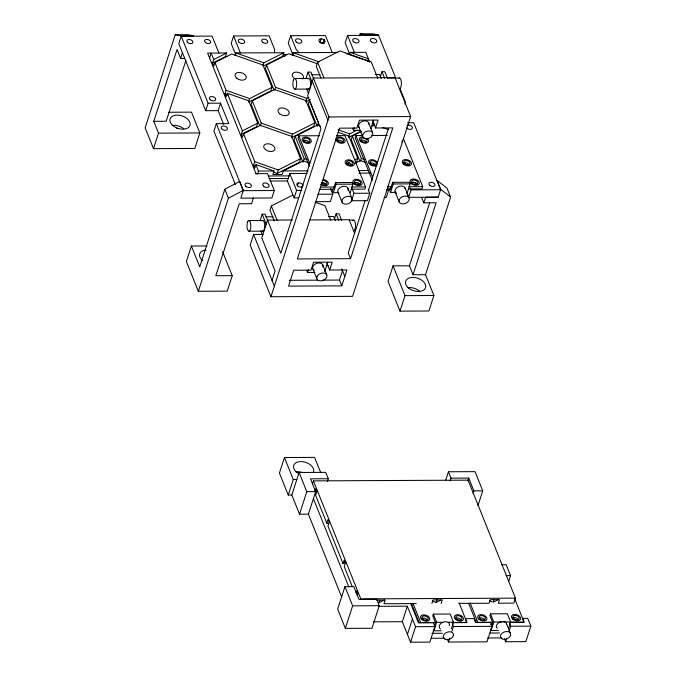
<?xml version="1.0" encoding="UTF-8"?>
<svg xmlns="http://www.w3.org/2000/svg" width="676" height="676" viewBox="0 0 676 676"><rect width="100%" height="100%" fill="white"/><g stroke="black" fill="none" stroke-linecap="round" stroke-linejoin="round"><path stroke-width="1.01" d="M253.246 198.076L251.658 203.696L239.236 203.755L215.805 275.724L232.223 275.647L227.22 291.145L198.33 291.28L186.382 261.527L191.392 246.022L206.864 245.954M184.793 58.415L180.653 58.432L182.402 52.643M449.253 625.646L449.346 625.359A5.324 3.676 -21.9 0 0 448.746 622.909L448.349 622.545A5.324 3.676 -21.9 0 0 441.901 622.765L441.293 623.171A5.324 3.676 -21.9 0 0 440.473 628.967M409.47 265.795L393.052 265.871L388.041 281.368L399.989 311.129L428.88 310.994L433.882 295.496L425.525 274.684L413.07 274.743L409.47 265.795L429.649 202.825M413.07 274.743L436.121 202.775L423.7 202.834L421.545 197.468M175.211 34.746L181.329 35.904L193.75 35.845L187.641 34.687L175.211 34.746L145.146 127.84L153.503 148.644L194.815 148.45L199.817 132.952L191.46 112.14L168.763 112.25M181.329 35.904L178.81 43.695L205.707 110.687L218.128 110.627L223.604 124.266M153.503 148.644L158.505 133.147L153.756 121.317L177.061 49.483L180.653 58.432M209.543 58.043L211.149 53.066L213.743 59.53L212.594 63.096L213.777 66.045L214.926 62.479L231.716 53.995L263.006 65.023L271.963 87.322L270.806 90.888L249.41 101.704M205.707 110.687L208.115 103.234L181.219 36.242L212.103 36.09L218.906 53.024M212.594 63.096L225.53 56.556L226.68 52.99L207.6 53.083L256.145 174.095M274.507 52.762L274.659 49.559L269.141 35.82L233.592 35.989L231.184 43.441L235.713 54.739M235.054 55.618L235.924 52.948L283.852 52.72L282.703 56.285L263.648 65.91M218.128 110.627L220.537 103.174L208.115 103.234M273.205 172.126L277.118 173.512L299.451 162.232L300.609 158.666L291.652 136.358L260.361 125.339L243.571 133.814L242.422 137.38L241.239 134.431L256.542 126.699L257.7 123.133L248.743 100.825L227.288 93.271L226.139 96.837L224.956 93.888L226.105 90.322L214.926 62.479M220.537 103.174L228.75 123.624L216.328 123.683L213.92 131.144L235.366 184.54M248.472 102.169L249.63 98.603L271.963 87.322M263.023 65.471L263.894 62.8L283.852 52.72M241.239 134.431L242.388 130.865L227.288 93.271M291.381 137.701L313.715 126.42L314.864 122.855L305.915 100.555L274.625 89.528L252.292 100.808L251.142 104.374L259.702 125.711M256.01 173.648L267.485 173.588L274.287 190.531L271.879 197.983L240.825 198.136L243.343 190.336L239.743 181.388L224.804 189.246L199.741 266.834L191.392 246.022M317.238 63.713L288.889 53.725L266.555 65.006L265.406 68.572L273.966 89.908M198.33 291.28L228.404 198.195L224.804 189.246M260.387 125.787L261.249 123.116L252.292 100.808M332.237 52.483L325.435 35.549L290.655 35.718L288.246 43.171L293.029 55.077M274.642 89.984L275.512 87.305L266.555 65.006M309.059 162.908L303.27 160.871L283.303 170.952L282.154 174.518L272.918 174.56L274.067 170.994L255.934 164.606L254.784 168.172L253.601 165.223L254.751 161.657L243.571 133.814M292.226 55.347L293.088 52.669L337.899 52.458M257.564 174.053L258.536 171.07L255.934 164.606M263.023 234.437L253.601 234.487L250.188 245.05L270.949 296.739L352.576 296.35L410.645 116.559L395.029 77.656L313.394 78.053L307.656 95.806L320.956 128.913L280.802 253.23L267.51 220.123L292.623 219.996M260.091 220.68L262.187 214.191L265.11 214.174L267.738 220.714M305.975 78.61L308.079 72.121L311.002 72.104L313.63 78.644M277.118 173.512L278.275 169.946L300.609 158.666M319.9 42.588L321.1 38.853A3.127 1.96 17.9 0 1 324.886 41.997A3.127 1.96 17.9 0 1 319.841 42.022A3.127 1.96 17.9 0 1 321.1 38.853M291.669 136.814L292.539 134.135L314.864 122.855M324.226 39.276L323.027 43.002L320.914 43.011M377.867 78.416L371.242 61.93L339.952 50.903L317.61 62.184L316.25 66.417L320.923 78.053M292.733 195.119L271.329 205.935L269.961 210.16L274.245 220.824M323.956 43.737L324.86 40.94M305.932 101.003L306.794 98.333L308.662 97.395M267.51 220.123L261.773 237.876L275.073 270.983L272.039 280.388L274.355 286.176M295.201 136.341L294.052 139.907L303 162.215L304.158 158.649L295.201 136.341L317.534 125.06L320.466 126.099M319.748 135.724L298.75 135.825L298.031 138.039L309.304 166.11M298.691 197.857L294.17 197.874L287.368 180.94L289.776 173.487L307.259 173.402M302.518 186.491A3.127 1.96 17.9 0 1 297.415 185.748L298.293 182.985M294.17 197.874L296.578 190.421L289.776 173.487M317.551 125.516L318.421 122.838L309.464 100.538L308.307 104.104L317.264 126.404M395.73 78.01L378.577 35.296L347.574 35.439L345.166 42.901L349.703 54.19L350.261 52.398L365.8 52.322L369.704 62.048M302.172 186.863L302.78 184.996M270.949 296.739L329.018 116.956L313.394 78.053M359.505 35.862L360.156 33.859L372.577 33.8L378.687 34.958L366.265 35.017L360.156 33.859M367.533 61.457L368.395 58.787L350.261 52.398M357.148 130.105L349.703 133.865L348.554 137.431L360.654 131.321M350.227 192.635L352.973 184.142L352.323 182.52L335.465 182.605L333.31 189.272L319.689 189.339M330.488 188.596L332.727 194.173L330.319 201.625L315.447 201.693M314.948 272.445L307.572 272.479L308.476 269.699M338.642 192.677L333.378 192.702L336.116 184.227L335.465 182.605M360.84 130.375L353.464 130.409L354.359 127.629M361.677 131.372L352.373 136.07L351.216 139.636L359.784 160.972M362.218 135.521L355.922 135.555L355.204 137.76L372.307 180.357M334.552 218.627L336.099 213.836L339.022 213.819L341.65 220.359M380.436 76.557L381.982 71.766L384.914 71.749L387.542 78.289M356.624 161.953L357.773 158.387L348.824 136.087L338.068 132.302M324.733 271.473L327.733 262.195M370.921 128.474L373.617 120.125M360.46 161.049L361.322 158.37L352.373 136.07M351.824 199.817L353.928 193.285L352.044 188.604M329.618 270.054L332.17 262.153L313.537 262.237L310.985 270.147L293.68 270.223L288.559 286.109L341.794 285.847L346.923 269.969L329.618 270.054L326.888 263.243M375.51 127.984L378.061 120.083L359.429 120.167L356.877 128.068L339.572 128.153L297.322 258.95L350.557 258.688L392.807 127.899L375.51 127.984L372.772 121.173M336.547 135.648L344.946 135.606L365.555 186.914L364.837 189.119L351.19 189.187M341.794 285.847L339.47 280.058L342.504 270.662L341.836 268.997M365.167 200.476L348.233 252.9L350.557 258.688M368.31 190.75L388.387 128.592M320.754 472.701L314.602 457.39L284.435 457.534L279.425 473.031L288.263 495.043L291.812 495.026L299.519 514.199L308.391 514.157L341.811 597.407M368.53 190.074L369.789 193.209L367.381 200.671L351.52 200.747M404.873 104.146L405.473 102.287L400.023 88.691M288.263 495.043L293.274 479.546L284.435 457.534M390.475 189.001L392.629 182.326L409.487 182.25L410.146 183.872L407.4 192.364M291.812 495.026L299.096 472.482L325.714 472.355L328.282 478.743L327.429 481.388M395.815 192.406L390.551 192.423L393.288 183.956L392.629 182.326M299.519 514.199L306.794 491.655L299.096 472.482M312.456 483.872L313.419 480.881L468.071 480.146L515.45 598.15L513.845 603.127L498.313 603.203L499.463 599.637L490.227 599.68L489.069 603.245L458.852 603.389M425.525 274.684L450.588 197.088L446.997 188.139L437.093 180.407L440.684 189.356L438.183 197.189L408.617 197.324L411.025 189.871L410.273 187.987M314.695 491.427L315.557 488.756L316.74 491.705L315.591 495.271L326.77 523.114L328.73 523.807M308.391 514.157L315.667 491.613L310.537 478.828L328.282 478.743M403.285 138.234L422.72 186.635L422.01 188.849L408.355 188.917M326.77 523.114L327.919 519.548L329.111 522.497L327.953 526.063L343.053 563.657L345.749 562.297M399.989 311.129L405 295.632L393.052 265.871M343.053 563.657L344.202 560.091L345.385 563.049L344.236 566.615L352.331 586.768M344.946 586.65L337.662 609.194L345.36 628.376L371.977 628.249L379.261 605.704L376.693 599.308L358.948 599.392L353.818 586.607L344.946 586.65L352.644 605.831L345.36 628.376M355.99 592.666L356.565 590.883L357.756 593.841L357.173 595.624M379.802 600.068L378.94 602.738L384.517 599.916M445.577 480.585L448.425 471.763L475.042 471.637L482.74 490.818L477.991 505.521M410.645 603.389L418.461 622.841L433.324 622.773L434.862 626.61L429.86 642.107L410.56 642.2L402.321 621.7L407.332 606.195L378.535 606.338M450.14 480.797L450.993 478.16L448.425 471.763M407.434 634.426L412.445 618.929M410.56 642.2L415.563 626.703L407.332 606.195M467.885 480.712L468.738 478.076L450.993 478.16M431.905 603.516L433.054 599.95L442.29 599.908L441.141 603.474M432.192 601.091L436.105 602.468L437.262 598.902M451.34 628.832L453.469 622.241L450.182 614.028L433.324 614.104L432.733 615.92L435.378 622.495L434.448 625.359M473.014 493.497L473.868 490.86L468.738 478.076M433.324 614.104L436.612 622.309L433.874 630.793L441.251 630.759M465.24 618.675L474.045 618.633L475.634 622.571L490.489 622.503L492.035 626.331L487.024 641.837L448.492 642.014L449.743 638.144M451.931 631.359L453.495 626.517L452.337 623.644M494.139 599.519L493.277 602.189L497.942 599.832M508.817 627.615L510.633 621.962L507.346 613.749L490.489 613.833L489.906 615.65L492.542 622.224L491.317 626.035M498.415 630.488L491.038 630.522L493.784 622.03L490.489 613.833M508.698 581.377L510.557 575.614L506.197 564.747L501.355 564.773M510.118 622.402L523.993 622.342L522.404 618.396L527.728 618.371L530.854 626.145L525.843 641.651L505.656 641.744L506.603 638.837M509.104 631.088L510.667 626.246L509.51 623.365M185.917 60.401L166.178 121.257L153.756 121.317M423.7 202.834L425.745 197.206L438.166 197.147M228.404 198.195L243.343 190.336M213.743 59.53L226.68 52.99M242.388 130.865L257.7 123.133M305.645 101.899L310.301 99.549M371.91 126.201L374.698 124.79M346.611 164.031L349.399 162.62M354.985 159.798L357.773 158.387M350.109 165.248L351.968 164.302M354.993 163.347L360.443 160.592L365.26 162.291M403.809 163.744L405.668 162.798M406.386 165.426L408.253 164.479M407.814 165.265L409.664 164.336M315.329 491.858L317.179 490.92M436.105 602.468L440.76 600.119M283.295 54.486L287.393 54.46M290.469 54.452L293.545 54.435M225.53 56.556L227.584 56.547M282.703 56.285L284.757 56.269M311.737 74.774L320.094 74.732M375.417 74.461L379.591 74.444L381.188 78.424M294.643 78.509L308.577 78.441M387.399 78.061L399.347 78.002M294.795 89.147L308.721 89.08M329.018 116.956L410.645 116.559M407.476 122.77L413.695 122.736L440.591 189.728L411.025 189.871M372.062 123.421L374.149 123.412M158.505 133.147L199.817 132.952M371.665 135.479L387.416 135.403M258.536 171.07L274.067 170.994M283.303 170.952L308.315 170.834M358.187 170.597L368.614 170.546M358.981 173.149L370.431 173.098M268.499 175.988L289.539 175.887M268.921 178.548L288.17 178.456M270.147 181.024L287.368 180.94M336.116 184.227L352.973 184.142M393.288 183.956L410.146 183.872M320.348 187.125L334.054 187.066M351.579 186.982L365.555 186.914M387.5 186.804L391.218 186.787M408.752 186.703L422.72 186.635M387.356 189.018L391.556 188.993M274.287 190.531L243.233 190.674L216.328 123.683M296.578 190.421L301.099 190.395M386.697 189.99L388.683 189.981L386.275 197.434L384.289 197.443M353.928 193.285L369.789 193.209M317.855 194.24L332.727 194.173M265.854 216.844L273.155 216.802M328.485 216.54L333.707 216.514L335.304 220.494M309.371 219.92L349.137 219.725L354.613 233.364M248.751 220.579L262.685 220.511M349.475 220.097L353.455 220.072M248.903 231.217L262.837 231.15M326.178 265.491L328.257 265.482M289.362 280.303L317.551 280.168M322.765 280.143L339.47 280.058M405 295.632L433.882 295.496M293.274 479.546L296.823 479.529M306.794 491.655L315.667 491.613M473.868 490.86L482.74 490.818M506.121 575.631L510.557 575.614M515.45 598.15L360.798 598.894L313.419 480.881M376.912 600.22L385.126 600.178L383.968 603.744L416.272 603.592M352.644 605.831L379.261 605.704M474.408 620.576L476.377 620.568M373.524 621.835L402.321 621.7M435.403 622.495L420.7 622.571L412.926 603.212M452.202 622.419L466.905 622.351L459.131 602.984M493.624 622.216L477.873 622.292L470.099 602.933M510.422 622.14L524.077 622.072L514.749 598.843M452.945 622.68L466.82 622.613L465.553 619.461M490.81 624.438L492.905 624.43M415.563 626.703L434.862 626.61M453.495 626.517L492.035 626.331M510.667 626.246L530.854 626.145M431.981 633.327L442.332 633.285M490.185 633.049L499.505 633.006M431.423 638.254L444.876 638.195M487.557 637.992L502.048 637.916M493.784 622.03L510.633 621.962M436.612 622.309L442.932 622.283M448.196 622.258L453.469 622.241M346.053 53.455L362.716 59.319M364.677 60.012L369.578 61.736M293.088 52.669L319.131 61.846M235.924 52.948L263.894 62.8M275.512 87.305L306.794 98.333M382.54 127.553L388.421 129.623M226.105 90.322L249.63 98.603M337.975 129.733L349.703 133.865M224.956 93.888L227.896 94.919M261.249 123.116L292.539 134.135M361.322 158.37L364.263 159.409M371.048 164.336L373.938 165.35M304.158 158.649L307.09 159.68M254.751 161.657L278.275 169.946M253.601 165.223L255.562 165.916M315.177 202.225L324.962 205.673L330.801 220.224M489.365 600.812L492.297 601.843M440.684 189.356L450.588 197.088M395.815 192.871L395.663 192.728A5.324 3.676 -21.9 0 1 395.063 190.277L395.24 189.728A5.324 3.676 -21.9 0 1 400.843 186.044A5.324 3.676 -21.9 0 1 405.237 188.841M338.887 193.37L338.49 193.006A5.324 3.676 -21.9 0 1 337.89 190.547L338.068 189.998A5.324 3.676 -21.9 0 1 344.371 186.297A5.324 3.676 -21.9 0 1 347.912 190.201M298.885 52.643L296.173 49.458L290.655 35.718M389.08 188.79L390.551 192.423M331.908 189.06L333.378 192.702M253.601 234.487L272.039 280.388M381.982 71.766L384.61 78.306M347.574 35.439L354.376 52.382M404.992 187.844L409.022 197.874M406.732 192.626L408.617 197.324M373.27 123.226L374.048 125.161M368.572 122.677L372.603 132.716M395.13 191.849L399.161 201.887M358.711 126.691L362.742 136.721M355.922 135.555L372.67 177.281M352.618 128.296L353.464 130.409M317.61 62.184L323.846 77.706M312.312 81.407L327.928 120.32M308.079 72.121L312.202 82.396M347.827 188.114L351.858 198.153M306.727 88.852L308.602 93.525M337.958 192.119L341.988 202.158M506.442 623.517L510.473 633.547M336.099 213.836L338.727 220.376M504.507 638.871L505.656 641.744M298.75 135.825L309.735 163.186M490.387 628.9L491.038 630.522M342.504 270.662L344.828 276.45M468.603 603.212L476.377 622.571M233.592 35.989L240.394 52.922M322.689 264.747L326.719 274.786M312.819 268.761L316.85 278.791M306.727 270.366L307.572 272.479M447.335 639.141L448.492 642.014M271.329 205.935L277.168 220.477M262.187 214.191L266.31 224.466M411.439 603.482L419.213 622.841M260.843 230.922L262.719 235.594M222.59 251.649L232.223 275.647M313.394 498.66L348.791 586.802M298.733 473.614A10.461 6.574 17.9 0 1 294.347 464.125A10.461 6.574 17.9 0 1 306.921 462.823A10.461 6.574 17.9 0 1 313.503 472.085M295.885 471.831A10.461 6.574 17.9 0 1 302.797 472.642M407.011 125.373A3.236 2.028 17.9 0 1 411.642 126.311A3.236 2.028 17.9 0 1 411.126 129.285A3.236 2.028 17.9 0 1 406.589 127.823M354.376 183.264A3.127 1.96 17.9 0 1 357.367 182.79A3.127 1.96 17.9 0 1 359.945 184.725M321.573 182.765A3.321 2.087 17.9 0 1 326.263 185.004M297.415 185.748A3.127 1.96 17.9 0 1 299.274 182.917A3.127 1.96 17.9 0 1 302.806 186.052M411.549 182.993A3.127 1.96 17.9 0 1 414.54 182.52A3.127 1.96 17.9 0 1 417.117 184.455M399.077 78.103A5.324 1.918 89.7 0 1 401.409 83.173A5.324 1.918 89.7 0 1 399.229 88.59M308.053 78.737A5.324 1.918 89.7 0 1 310.63 83.613A5.324 1.918 89.7 0 1 308.197 88.869M368.792 124.215A5.324 3.676 -21.9 0 0 364.778 120.86A5.324 3.676 -21.9 0 0 358.821 124.561L358.643 125.119A5.324 3.676 -21.9 0 0 359.243 127.57M352.686 220.672A5.324 1.918 89.7 0 1 355.491 224.508A5.324 1.918 89.7 0 1 353.337 230.66M262.161 220.807A5.324 1.918 89.7 0 1 264.747 225.683A5.324 1.918 89.7 0 1 262.305 230.939M322.773 266.834A5.324 3.676 -21.9 0 0 319.233 262.93A5.324 3.676 -21.9 0 0 312.929 266.631L312.751 267.189A5.324 3.676 -21.9 0 0 314.23 270.307M303.287 140.954A3.236 2.028 17.9 0 1 306.389 140.473A3.236 2.028 17.9 0 1 309.059 142.467M336.487 137.862A4.757 2.983 17.9 0 1 344.261 138.994A4.757 2.983 17.9 0 1 341.431 143.295A4.757 2.983 17.9 0 1 336.048 138.529M337.07 140.794A3.236 2.028 17.9 0 1 340.172 140.304A3.236 2.028 17.9 0 1 342.833 142.306M346.256 163.676A3.236 2.028 17.9 0 1 349.357 163.195A3.236 2.028 17.9 0 1 352.027 165.189M322.139 180.534A3.236 2.028 17.9 0 1 326.297 181.869A3.236 2.028 17.9 0 1 325.832 184.59A3.236 2.028 17.9 0 1 321.59 183.728M323.677 179.537A4.757 2.983 17.9 0 1 328.063 184.556A4.757 2.983 17.9 0 1 320.568 184.244M321.43 182.748A3.236 2.028 17.9 0 1 326.069 184.827M354.562 182.807A3.236 2.028 17.9 0 1 359.843 184.666M293.933 78.002A5.805 3.642 17.9 0 1 293.561 72.78A5.805 3.642 17.9 0 1 301.251 73.676A5.805 3.642 17.9 0 1 302.518 78.999M396.533 193.395A5.324 3.676 -21.9 0 1 396.06 193.099M367.127 138.377A4.757 2.983 17.9 0 1 366.645 142.991A4.757 2.983 17.9 0 1 359.784 140.574A4.757 2.983 17.9 0 1 362.64 136.797M360.46 140.684A3.236 2.028 17.9 0 1 363.561 140.194A3.236 2.028 17.9 0 1 366.231 142.197M402.321 140.642A4.757 2.983 17.9 0 1 401.747 142.078M377.157 165.13A4.757 2.983 17.9 0 1 369.916 164.496A4.757 2.983 17.9 0 1 370.727 159.798A4.757 2.983 17.9 0 1 377.554 162.857M370.135 163.22A3.236 2.028 17.9 0 1 375.417 165.079M403.428 163.406A3.236 2.028 17.9 0 1 406.935 163.043A3.236 2.028 17.9 0 1 409.318 165.476M411.253 182.875A3.236 2.028 17.9 0 1 414.346 182.393A3.236 2.028 17.9 0 1 417.016 184.387M202.614 260.64A10.461 6.574 17.9 0 1 205.994 250.078M172.262 125.39A10.461 6.574 17.9 0 1 183.779 128.744M176.613 128.22A6.278 3.946 17.9 0 1 178.202 128.634M407.865 287.663A10.461 6.574 17.9 0 1 419.382 291.026M455.92 618.236A3.236 2.028 17.9 0 1 461.201 620.103M422.137 618.405A3.236 2.028 17.9 0 1 427.418 620.264M506.586 624.539A5.324 3.676 -21.9 0 0 505.918 622.63L505.513 622.266A5.324 3.676 -21.9 0 0 499.074 622.495L498.465 622.892A5.324 3.676 -21.9 0 0 497.198 628.359M512.602 618.312A3.236 2.028 17.9 0 1 516.109 617.948A3.236 2.028 17.9 0 1 518.492 620.391M478.819 618.472A3.236 2.028 17.9 0 1 481.92 617.991A3.236 2.028 17.9 0 1 484.591 619.985M316.959 276.67L316.782 277.219A5.324 3.676 -21.9 0 0 323.348 280.261A5.324 3.676 -21.9 0 0 325.494 273.518A5.324 3.676 -21.9 0 0 316.959 276.67M342.098 200.037L341.921 200.586A5.324 3.676 -21.9 0 0 348.486 203.62A5.324 3.676 -21.9 0 0 350.633 196.885A5.324 3.676 -21.9 0 0 342.098 200.037M362.851 134.6L362.674 135.149A5.324 3.676 -21.9 0 0 369.231 138.191A5.324 3.676 -21.9 0 0 371.377 131.448A5.324 3.676 -21.9 0 0 362.851 134.6M399.271 199.758L399.094 200.316A5.324 3.676 -21.9 0 0 405.651 203.349A5.324 3.676 -21.9 0 0 407.797 196.615A5.324 3.676 -21.9 0 0 399.271 199.758M453.376 635.398L453.199 635.947A5.324 3.676 -21.9 0 1 444.664 639.099A5.324 3.676 -21.9 0 1 446.811 632.356A5.324 3.676 -21.9 0 1 453.376 635.398M510.541 635.127L510.363 635.677A5.324 3.676 -21.9 0 1 501.837 638.828A5.324 3.676 -21.9 0 1 503.983 632.085A5.324 3.676 -21.9 0 1 510.541 635.127M293.443 79.962L293.266 80.512A5.324 1.918 89.7 0 0 294.44 89.055A5.324 1.918 89.7 0 0 296.62 82.328A5.324 1.918 89.7 0 0 293.443 79.962M247.56 222.032L247.374 222.581A5.324 1.918 89.7 0 0 248.548 231.124A5.324 1.918 89.7 0 0 250.737 224.407A5.324 1.918 89.7 0 0 247.56 222.032M210.354 99.828A3.236 2.028 17.9 0 0 215.576 99.803A3.236 2.028 17.9 0 0 211.656 96.55A3.236 2.028 17.9 0 0 210.354 99.828M222.159 129.226A3.236 2.028 17.9 0 0 227.389 129.201A3.236 2.028 17.9 0 0 223.469 125.956A3.236 2.028 17.9 0 0 222.159 129.226M263.648 186.263A3.321 2.087 17.9 0 0 269.065 186.382A3.321 2.087 17.9 0 0 265.186 182.976A3.321 2.087 17.9 0 0 263.648 186.263M262.668 42.292A3.127 1.96 17.9 0 0 267.721 42.267A3.127 1.96 17.9 0 0 263.927 39.132A3.127 1.96 17.9 0 0 262.668 42.292M296.35 42.089A3.321 2.087 17.9 0 0 301.775 42.208A3.321 2.087 17.9 0 0 297.888 38.802A3.321 2.087 17.9 0 0 296.35 42.089M353.523 41.819A3.321 2.087 17.9 0 0 358.939 41.937A3.321 2.087 17.9 0 0 355.061 38.532A3.321 2.087 17.9 0 0 353.523 41.819M205.504 42.563A3.127 1.96 17.9 0 0 210.549 42.546A3.127 1.96 17.9 0 0 206.763 39.402A3.127 1.96 17.9 0 0 205.504 42.563M239.177 42.368A3.321 2.087 17.9 0 0 244.602 42.487A3.321 2.087 17.9 0 0 240.724 39.073A3.321 2.087 17.9 0 0 239.177 42.368M429.851 185.444A3.127 1.96 17.9 0 0 434.896 185.418A3.127 1.96 17.9 0 0 431.111 182.283A3.127 1.96 17.9 0 0 429.851 185.444M245.895 186.348A3.321 2.087 17.9 0 0 251.32 186.466A3.321 2.087 17.9 0 0 247.441 183.061A3.321 2.087 17.9 0 0 245.895 186.348M371.268 41.735A3.321 2.087 17.9 0 0 376.693 41.853A3.321 2.087 17.9 0 0 372.806 38.447A3.321 2.087 17.9 0 0 371.268 41.735M187.759 42.647A3.127 1.96 17.9 0 0 192.804 42.63A3.127 1.96 17.9 0 0 189.018 39.487A3.127 1.96 17.9 0 0 187.759 42.647M304.58 141.369A3.236 2.028 17.9 0 0 309.802 141.343A3.236 2.028 17.9 0 0 305.882 138.098A3.236 2.028 17.9 0 0 304.58 141.369M303.558 141.884A4.757 2.983 17.9 0 0 311.239 141.85A4.757 2.983 17.9 0 0 305.476 137.076A4.757 2.983 17.9 0 0 303.558 141.884M338.355 141.208A3.236 2.028 17.9 0 0 343.585 141.183A3.236 2.028 17.9 0 0 339.665 137.938A3.236 2.028 17.9 0 0 338.355 141.208M347.548 164.091A3.236 2.028 17.9 0 0 352.771 164.065A3.236 2.028 17.9 0 0 348.85 160.82A3.236 2.028 17.9 0 0 347.548 164.091M346.526 164.606A4.757 2.983 17.9 0 0 354.207 164.572A4.757 2.983 17.9 0 0 348.444 159.798A4.757 2.983 17.9 0 0 346.526 164.606M355.365 183.568A3.236 2.028 17.9 0 0 360.595 183.542A3.236 2.028 17.9 0 0 356.675 180.289A3.236 2.028 17.9 0 0 355.365 183.568M354.342 184.083A4.757 2.983 17.9 0 0 362.032 184.049A4.757 2.983 17.9 0 0 356.26 179.267A4.757 2.983 17.9 0 0 354.342 184.083M265.415 149.616A5.805 3.642 17.9 0 0 274.786 149.565A5.805 3.642 17.9 0 0 267.755 143.743A5.805 3.642 17.9 0 0 265.415 149.616M279.67 113.805A5.805 3.642 17.9 0 0 289.049 113.762A5.805 3.642 17.9 0 0 282.01 107.932A5.805 3.642 17.9 0 0 279.67 113.805M236.769 78.272A5.805 3.642 17.9 0 0 246.14 78.23A5.805 3.642 17.9 0 0 239.11 72.4A5.805 3.642 17.9 0 0 236.769 78.272M361.753 141.098A3.236 2.028 17.9 0 0 366.975 141.073A3.236 2.028 17.9 0 0 363.054 137.82A3.236 2.028 17.9 0 0 361.753 141.098M370.938 163.981A3.236 2.028 17.9 0 0 376.16 163.955A3.236 2.028 17.9 0 0 372.239 160.711A3.236 2.028 17.9 0 0 370.938 163.981M404.721 163.82A3.236 2.028 17.9 0 0 409.943 163.795A3.236 2.028 17.9 0 0 406.022 160.542A3.236 2.028 17.9 0 0 404.721 163.82M403.69 164.336A4.757 2.983 17.9 0 0 411.38 164.302A4.757 2.983 17.9 0 0 405.608 159.519A4.757 2.983 17.9 0 0 403.69 164.336M412.537 183.289A3.236 2.028 17.9 0 0 417.76 183.264A3.236 2.028 17.9 0 0 413.839 180.019A3.236 2.028 17.9 0 0 412.537 183.289M411.515 183.813A4.757 2.983 17.9 0 0 419.196 183.771A4.757 2.983 17.9 0 0 413.433 178.996A4.757 2.983 17.9 0 0 411.515 183.813M172.971 125.711A10.461 6.574 17.9 0 0 189.88 125.635A10.461 6.574 17.9 0 0 177.188 115.123A10.461 6.574 17.9 0 0 172.971 125.711M408.574 287.993A10.461 6.574 17.9 0 0 425.483 287.908A10.461 6.574 17.9 0 0 412.791 277.405A10.461 6.574 17.9 0 0 408.574 287.993M456.722 619.005A3.236 2.028 17.9 0 0 461.945 618.979A3.236 2.028 17.9 0 0 458.024 615.726A3.236 2.028 17.9 0 0 456.722 619.005M422.939 619.165A3.236 2.028 17.9 0 0 428.17 619.14A3.236 2.028 17.9 0 0 424.241 615.895A3.236 2.028 17.9 0 0 422.939 619.165M455.7 619.52A4.757 2.983 17.9 0 0 463.381 619.486A4.757 2.983 17.9 0 0 457.61 614.704A4.757 2.983 17.9 0 0 455.7 619.52M421.917 619.681A4.757 2.983 17.9 0 0 429.598 619.647A4.757 2.983 17.9 0 0 423.835 614.864A4.757 2.983 17.9 0 0 421.917 619.681M513.887 618.726A3.236 2.028 17.9 0 0 519.117 618.701A3.236 2.028 17.9 0 0 515.197 615.456A3.236 2.028 17.9 0 0 513.887 618.726M480.112 618.886A3.236 2.028 17.9 0 0 485.334 618.861A3.236 2.028 17.9 0 0 481.413 615.616A3.236 2.028 17.9 0 0 480.112 618.886M512.864 619.241A4.757 2.983 17.9 0 0 520.554 619.208A4.757 2.983 17.9 0 0 514.782 614.433A4.757 2.983 17.9 0 0 512.864 619.241M479.09 619.41A4.757 2.983 17.9 0 0 486.771 619.368A4.757 2.983 17.9 0 0 481.008 614.594A4.757 2.983 17.9 0 0 479.09 619.41"/></g></svg>
